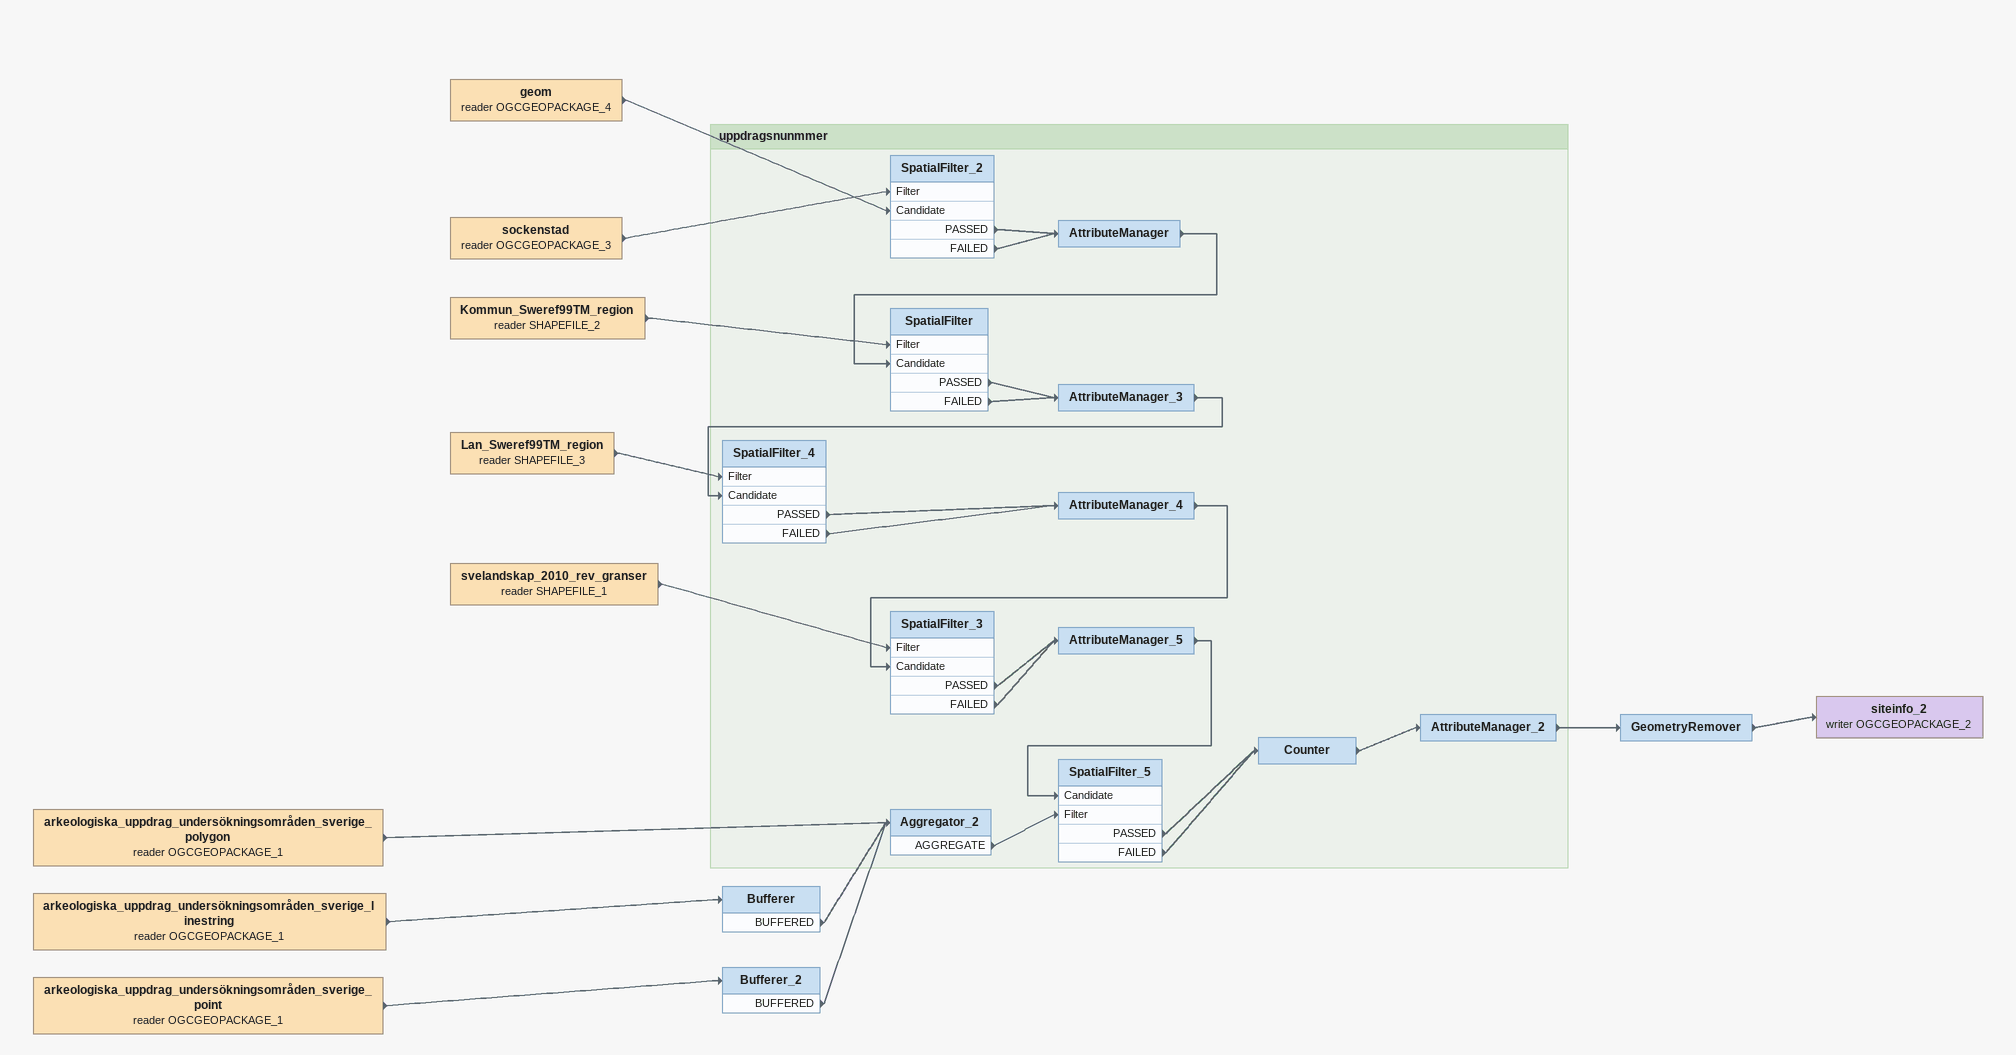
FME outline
arkeologiska_uppdrag_undersökningsområden_sverige_polygon (reader OGCGEOPACKAGE_1)
    -> Aggregator_2
arkeologiska_uppdrag_undersökningsområden_sverige_linestring (reader OGCGEOPACKAGE_1)
    -> Bufferer
Bufferer
    BUFFERED -> Aggregator_2
arkeologiska_uppdrag_undersökningsområden_sverige_point (reader OGCGEOPACKAGE_1)
    -> Bufferer_2
Bufferer_2
    BUFFERED -> Aggregator_2
geom (reader OGCGEOPACKAGE_4)
    -> SpatialFilter_2 [Candidate]
sockenstad (reader OGCGEOPACKAGE_3)
    -> SpatialFilter_2 [Filter]
Kommun_Sweref99TM_region (reader SHAPEFILE_2)
    -> SpatialFilter [Filter]
Lan_Sweref99TM_region (reader SHAPEFILE_3)
    -> SpatialFilter_4 [Filter]
svelandskap_2010_rev_granser (reader SHAPEFILE_1)
    -> SpatialFilter_3 [Filter]
GeometryRemover
    -> siteinfo_2 (writer OGCGEOPACKAGE_2)
siteinfo_2 (writer OGCGEOPACKAGE_2)

Bookmark: uppdragsnunmmer
Aggregator_2
    AGGREGATE -> SpatialFilter_5 [Filter]
SpatialFilter_2
    PASSED -> AttributeManager
    FAILED -> AttributeManager
AttributeManager
    -> SpatialFilter [Candidate]
SpatialFilter
    PASSED -> AttributeManager_3
    FAILED -> AttributeManager_3
AttributeManager_3
    -> SpatialFilter_4 [Candidate]
SpatialFilter_4
    PASSED -> AttributeManager_4
    FAILED -> AttributeManager_4
AttributeManager_4
    -> SpatialFilter_3 [Candidate]
SpatialFilter_3
    PASSED -> AttributeManager_5
    FAILED -> AttributeManager_5
AttributeManager_5
    -> SpatialFilter_5 [Candidate]
SpatialFilter_5
    PASSED -> Counter
    FAILED -> Counter
Counter
    -> AttributeManager_2
AttributeManager_2
    -> GeometryRemover
